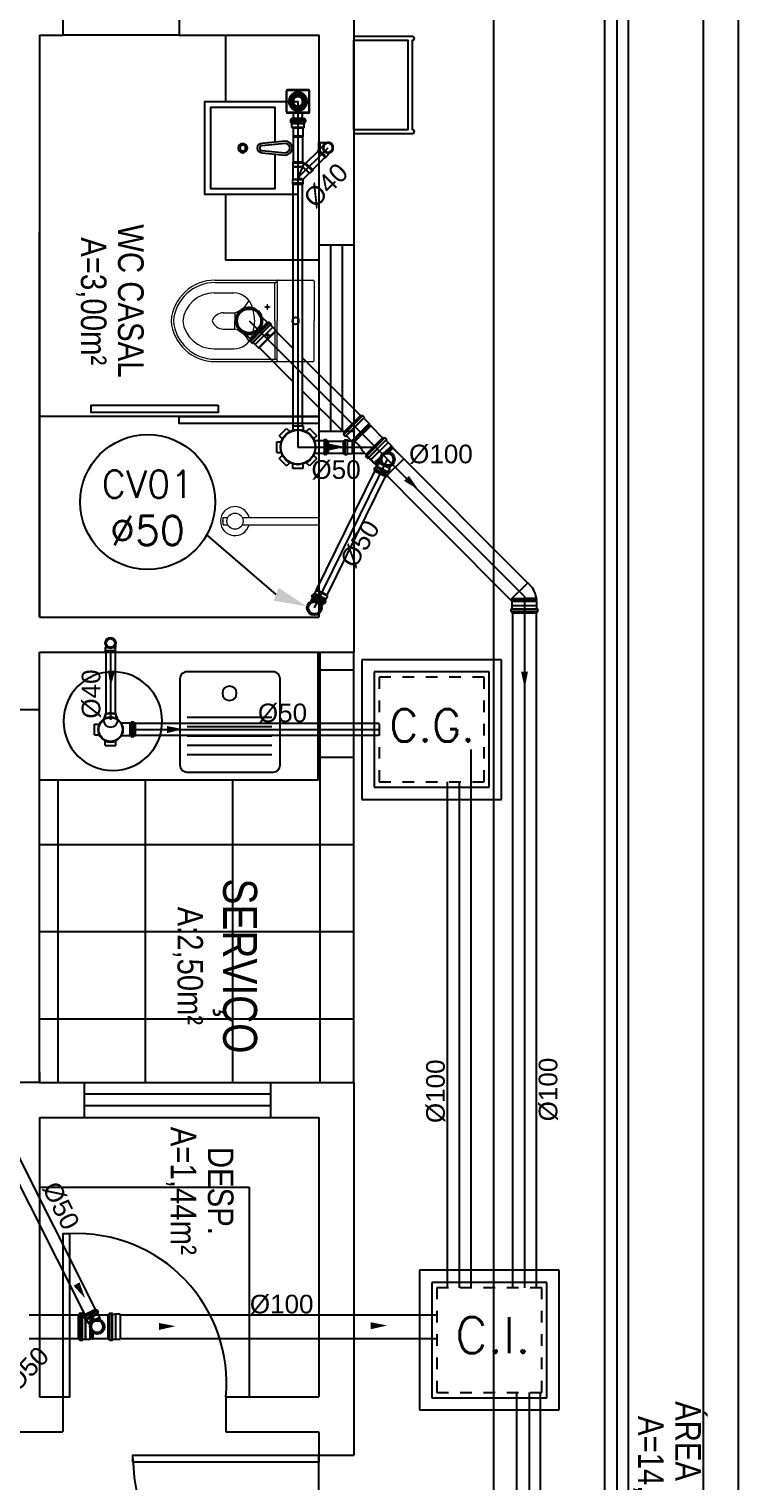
# Model space of a CAD drawing. Header units: millimetres. Extents: x -336 to -33, y -135 to 770.
# Drawn here: x -188.9 to -182.81, y 730.02 to 742.5 of the extents above; entities that cross this region are included whole.
import ezdxf
from ezdxf.enums import TextEntityAlignment as Align

# ---------------------------------------------------------------- set-up
doc = ezdxf.new("R2010")
doc.units = ezdxf.units.MM
doc.header["$LTSCALE"] = 50
doc.header["$MEASUREMENT"] = 0
doc.linetypes.add('HIDDEN', pattern=[0.375, 0.25, -0.125])
doc.linetypes.add('HIDDEN2', pattern=[0.1875, 0.125, -0.0625])
doc.layers.get('0').update_dxf_attribs({"linetype": 'CONTINUOUS'})
for name, color, linetype in [('-HIDRO', 8, 'CONTINUOUS'), ('A-PEN-C', 4, 'CONTINUOUS'), ('COTAS01', 7, 'CONTINUOUS'), ('E-txt-g', 3, 'CONTINUOUS'), ('ESPECIFICAÇÃO02', 7, 'CONTINUOUS'), ('HIDROGRAFIA', 4, 'CONTINUOUS'), ('MOB', 251, 'CONTINUOUS'), ('Texto-Tubos', 7, 'CONTINUOUS'), ('TigreCad', 3, 'CONTINUOUS'), ('Tinterno', 9, 'CONTINUOUS'), ('TUBULAÇÃO_ESGOTO', 5, 'CONTINUOUS')]:
    doc.layers.add(name, color=color, linetype=linetype)
doc.layers.add('E-Lay-9', color=9, linetype='CONTINUOUS', lineweight=9)
doc.layers.add('E-Txt-W', color=7, linetype='CONTINUOUS', lineweight=20)
doc.styles.add('A16-E50', font='arial.ttf', dxfattribs={"height": 0.08})
doc.styles.add('F2', font='swissc.ttf')
doc.styles.add('R80', font='simplex.shx', dxfattribs={"height": 12})
doc.styles.add('REG60', font='romans.shx', dxfattribs={"width": 0.8, "height": 0.15})
doc.styles.add('REG80', font='romans.shx', dxfattribs={"width": 0.8, "height": 0.2})
doc.styles.add('ROMANS', font='romans', dxfattribs={"height": 0.1})

# ---------------------------------------------------------------- blocks, each defined once
blk = doc.blocks.new('TXT-AMB75')
at = {"layer": 'E-txt-g', "style": 'REG80', "width": 0.8, "flags": 8}
blk.add_attdef('TXT', text='', height=0.2, dxfattribs=at).set_placement((0.0055, 0.2964), align=Align.CENTER)
at = {"layer": 'E-Txt-W', "style": 'REG60', "width": 0.8, "flags": 8}
blk.add_attdef('TXT', text='', height=0.15, dxfattribs=at).set_placement((0.0055, 0.0271), align=Align.CENTER)
blk = doc.blocks.new('vaso-s')
at = {"color": 8}
for start, end in [(0, 180), (180, 0)]:
    blk.add_arc((0.08, 0), 0.0143, start, end, dxfattribs=at)
at = {"layer": 'E-Lay-9', "color": 8}
for p, q in [((0, 0.17), (0, 0)), ((0.4256, 0.175), (0.005, 0.175)), ((0.16, 0.17), (0.16, 0.17)), ((0.16, 0.17), (0.16, 0)), ((0.4256, 0.165), (0.165, 0.165)), ((0.17, 0), (0.17, 0.16)), ((0.2013, 0.0479), (0.2013, 0.0722)), ((0.4306, 0.12), (0.3459, 0.12)), ((0.2134, 0.06), (0.1891, 0.06)), ((0.3406, 0.035), (0.3406, 0)), ((0.3906, 0.035), (0.3406, 0.035)), ((0, -0.17), (0, 0)), ((0.16, -0.17), (0.16, 0)), ((0.17, 0), (0.17, -0.1601)), ((0.2134, -0.06), (0.1891, -0.06)), ((0.2013, -0.0479), (0.2013, -0.0722)), ((0.3406, -0.035), (0.3406, 0)), ((0.3906, -0.035), (0.3406, -0.035)), ((0.4306, -0.12), (0.3459, -0.12)), ((0.4256, -0.175), (0.005, -0.175)), ((0.16, -0.17), (0.16, -0.17)), ((0.4256, -0.165), (0.165, -0.165))]:
    blk.add_line(p, q, dxfattribs=at)
for centre in [(0.2013, 0.06), (0.2013, -0.06)]:
    blk.add_circle(centre, 0.005, dxfattribs=at)
for centre, radius, start, end in [((0.005, 0.17), 0.005, 90, 180), ((0.155, 0.17), 0.005, 0, 90), ((0.165, 0.17), 0.00495, 180, 270), ((0.165, 0.16), 0.00495, 0, 90), ((0.4256, -0.015), 0.19, 4.52806, 90), ((0.4256, -0.015), 0.18, 4.78019, 90), ((0.3459, 0.0375), 0.0825, 90, 163.03545), ((0.3754, 0.1358), 0.1066, 206.93947, 250.96472), ((0.4306, -0.015), 0.135, 6.37937, 90), ((0.518, -0.015), 0.2624, 163.03545, 176.7233), ((0.3906, -0.015), 0.05, 17.4576, 90), ((0.518, 0.015), 0.2624, 183.2767, 196.96455), ((0.3459, -0.0375), 0.0825, 196.96455, 270), ((0.3754, -0.1358), 0.1066, 109.03528, 153.06053), ((0.3906, 0.015), 0.05, 270, 342.5424), ((0.4256, 0.015), 0.19, 270, 355.47194), ((0.4256, 0.015), 0.18, 270, 355.21981), ((0.4306, 0.015), 0.135, 270, 353.62063), ((0.005, -0.17), 0.005, 180, 270), ((0.155, -0.17), 0.005, 270, 0), ((0.165, -0.17), 0.00495, 90, 180), ((0.165, -0.1601), 0.00495, 270, 0)]:
    blk.add_arc(centre, radius, start, end, dxfattribs=at)
blk = doc.blocks.new('Chuveiro')
at = {"layer": 'E-Lay-9', "color": 8}
for p, q in [((-0.0311, 0.0156), (-0.3604, 0.0156)), ((0.0509, 0.0156), (0.0311, 0.0156)), ((0.0509, 0.0156), (0.0509, -0.0156)), ((-0.0311, -0.0156), (-0.3604, -0.0156)), ((0.0509, -0.0156), (0.0311, -0.0156))]:
    blk.add_line(p, q, dxfattribs=at)
blk.add_circle((0, 0), 0.0348, dxfattribs=at)
for centre, radius, start, end in [((0, 0), 0.0624, 194.4775, 165.5225), ((0.0093, 0), 0.0444, 339.42663, 20.57337)]:
    blk.add_arc(centre, radius, start, end, dxfattribs=at)
blk = doc.blocks.new('CUBA QUADRADA-flat-4-flat-1')
at = {"layer": 'MOB'}
blk.add_lwpolyline([(0, -0.2), (0.4, -0.2), (0.4, 0.2), (0, 0.2)], close=True, dxfattribs=at)
blk.add_lwpolyline([(0.1, -0.0255), (0.1, -0.175), (0.375, -0.175), (0.375, 0.175), (0.1, 0.175), (0.1, 0.0255)], dxfattribs=at)
for points in [[(0.155, -0.02), (0.055, -0.03, -1), (0.055, 0.03), (0.155, 0.02, -1)], [(0.155, -0.01), (0.055, -0.02, -1), (0.055, 0.02), (0.155, 0.01, -1)]]:
    blk.add_lwpolyline(points, format="xyb", close=True, dxfattribs=at)
for radius in [0.02, 0.0125]:
    blk.add_circle((0.2375, 0), radius, dxfattribs=at)
blk = doc.blocks.new('A$C656368A0')
at = {"layer": 'COTAS01', "color": 8}
for p, q in [((0, 1.1964), (0, 0)), ((0, 1.1964), (0.5505, 1.1964)), ((0.1097, 0.997), (0.1097, 0.6345)), ((0.1497, 0.997), (0.1497, 0.6345)), ((0.1897, 0.997), (0.1897, 0.6345)), ((0.2298, 0.997), (0.2298, 0.6345)), ((0.2698, 0.997), (0.2698, 0.6345)), ((0, 0), (0.5505, 0))]:
    blk.add_line(p, q, dxfattribs=at)
for centre in [(0.3736, 0.8158), (0.2591, 0.3053)]:
    blk.add_circle(centre, 0.0307, dxfattribs=at)
at = {"layer": 'ESPECIFICAÇÃO02', "color": 8}
blk.add_lwpolyline([(0.4658, 0.6329, -0.414214), (0.4357, 0.6029), (0.0655, 0.6029, -0.414214), (0.0354, 0.6329), (0.0354, 1.0032, -0.414214), (0.0655, 1.0332), (0.4357, 1.0332, -0.414214), (0.4658, 1.0032)], format="xyb", close=True, dxfattribs=at)
blk.add_circle((0.2541, 0.3149), 0.212, dxfattribs=at)
blk = doc.blocks.new('inp_cx')
for p, q in [((40, 40), (-40, 40)), ((-40, 40), (-40, -40)), ((40, -40), (40, 40)), ((-40, -40), (40, -40))]:
    blk.add_line(p, q)
at = {"color": 1, "linetype": 'Continuous', "ltscale": 0.5}
for p, q in [((33, 33), (-33, 33)), ((-33, 33), (-33, -33)), ((33, -33), (33, 33)), ((-33, -33), (33, -33))]:
    blk.add_line(p, q, dxfattribs=at)
at = {"color": 1, "linetype": 'HIDDEN', "ltscale": 0.5}
for p, q in [((30, 30), (-30, 30)), ((-30, 30), (-30, -30)), ((30, -30), (30, 30)), ((-30, -30), (30, -30))]:
    blk.add_line(p, q, dxfattribs=at)
at = {"style": 'R80'}
blk.add_text('C.I.', height=20.592, dxfattribs=at).set_placement((-19.56, -7.5))
blk = doc.blocks.new('27150217p')
at = {"layer": 'TigreCad'}
for p, q in [((-22.5, 69.1), (22.5, 69.1)), ((-22.5, 69.1), (-22.5, 48.7)), ((22.5, 69.1), (22.5, 48.7)), ((-69.1, -22.5), (-69.1, 22.5)), ((-69.1, 22.5), (-48.7, 22.5)), ((83.9, 27.1), (46.5, 27.1)), ((84.1, 27.3), (83.9, 27.1)), ((88.7, 27.3), (84.1, 27.3)), ((89.7, 28.3), (90, 30.9)), ((97.9, 31.8), (91, 31.8)), ((91, 30.8), (91, -30.8)), ((97.9, 30.8), (97.9, -30.8)), ((99.8, 27.3), (98.8, 31.1)), ((106.8, 27.3), (99.8, 27.3)), ((106.8, -27.4), (106.8, 27.3)), ((-69.1, -22.5), (-48.7, -22.5)), ((-22.5, -69.1), (-22.5, -48.7)), ((22.5, -69.1), (22.5, -48.7)), ((83.9, -27.2), (46.5, -27.2)), ((84.1, -27.4), (83.9, -27.2)), ((88.7, -27.4), (84.1, -27.4)), ((89.7, -28.3), (90, -30.9)), ((97.9, -31.8), (91, -31.8)), ((99.8, -27.4), (98.8, -31.1)), ((106.8, -27.4), (99.8, -27.4)), ((-22.5, -69.1), (22.5, -69.1))]:
    blk.add_line(p, q, dxfattribs=at)
blk.add_circle((0, 0), 53.1, dxfattribs=at)
for centre, radius, start, end in [((0, 0), 53.1, 238.39492, 238.39492), ((-48.7, 23.5), 1, 270, 334.25242), ((-23.5, 48.7), 1, 295.74758, 0), ((23.5, 48.7), 1, 180, 244.25242), ((46.5, 28.6), 1.5, 211.65188, 270), ((88.7, 28.3), 1, 270, 355), ((91, 30.8), 1, 90, 175), ((97.9, 30.8), 1, 15, 90), ((100.6, 28.3), 1, 195, 270), ((-48.7, -23.5), 1, 25.74758, 90), ((-23.5, -48.7), 1, 0, 64.25242), ((23.5, -48.7), 1, 115.74758, 180), ((46.5, -28.7), 1.5, 90, 148.34812), ((88.7, -28.4), 1, 5, 90), ((91, -30.8), 1, 185, 270), ((97.9, -30.8), 1, 270, 345), ((100.6, -28.4), 1, 90, 165)]:
    blk.add_arc(centre, radius, start, end, dxfattribs=at)
at = {"layer": 'Tinterno'}
for p, q in [((83.9, -27.2), (83.9, 27.1)), ((84.1, -27.4), (84.1, 27.3)), ((89.7, 27.3), (89.7, -27.4)), ((99.8, 27.3), (99.8, -27.4))]:
    blk.add_line(p, q, dxfattribs=at)
for radius in [52.8, 50.8]:
    blk.add_circle((0, 0), radius, dxfattribs=at)
for radius, start, end in [(53.6, 155.16322, 204.83678), (53.6, 65.16322, 114.83678), (53.8, 329.70747, 30.29253), (53.6, 245.16322, 294.83678)]:
    blk.add_arc((0, 0), radius, start, end, dxfattribs=at)
blk = doc.blocks.new('j9n40d')
at = {"layer": 'TigreCad'}
for p, q in [((0, 20.6), (9.8, 20.6)), ((9.8, 20.6), (17.8, 20.6)), ((19, 21.8), (17.8, 20.6)), ((34, 21.8), (19, 21.8)), ((19, -21.8), (19, 21.8)), ((35, 22.8), (34, 21.8)), ((35, 22.8), (35, -22.8)), ((39, 22.8), (35, 22.8)), ((39, 22.8), (39, -22.8)), ((0, -20.6), (9.8, -20.6)), ((9.8, -20.6), (17.8, -20.6)), ((19, -21.8), (17.8, -20.6)), ((34, -21.8), (19, -21.8)), ((35, -22.8), (34, -21.8)), ((39, -22.8), (35, -22.8))]:
    blk.add_line(p, q, dxfattribs=at)
for radius, start, end in [(22.8, 64.62318, 295.37682), (20.6, 90, 270)]:
    blk.add_arc((0, 0), radius, start, end, dxfattribs=at)
at = {"layer": 'Tinterno'}
for p, q in [((17.8, 20.6), (17.8, -20.6)), ((34, 21.8), (34, -21.8))]:
    blk.add_line(p, q, dxfattribs=at)
blk.add_arc((0, 0), 21.8, 70.90091, 289.09909, dxfattribs=at)
blk = doc.blocks.new('j9n40s')
at = {"layer": 'TigreCad'}
for p, q in [((9.8, 20.6), (17.8, 20.6)), ((19, 21.8), (17.8, 20.6)), ((17.8, 20.6), (17.8, 14.3)), ((19, 12.6), (19, 21.8)), ((34, 21.8), (19, 21.8)), ((35, 22.8), (34, 21.8)), ((39, 22.8), (35, 22.8)), ((35, 22.8), (35, -22.8)), ((39, 22.8), (39, -22.8)), ((9.8, -20.6), (17.8, -20.6)), ((17.8, -20.6), (17.8, -14.3)), ((19, -21.8), (17.8, -20.6)), ((19, -12.6), (19, -21.8)), ((34, -21.8), (19, -21.8)), ((35, -22.8), (34, -21.8)), ((39, -22.8), (35, -22.8))]:
    blk.add_line(p, q, dxfattribs=at)
for radius in [22.8, 20]:
    blk.add_circle((0, 0), radius, dxfattribs=at)
at = {"layer": 'Tinterno'}
blk.add_line((34, 21.8), (34, -21.8), dxfattribs=at)
blk.add_circle((0, 0), 18.8, dxfattribs=at)
blk = doc.blocks.new('27289207s')
at = {"linetype": 'Continuous'}
for p, q in [((-49.9, -44.9), (-49.9, 44.9)), ((-47.4, -43.9), (-47.4, 43.9)), ((44.9, 49.9), (-44.9, 49.9)), ((43.9, 47.4), (-43.9, 47.4)), ((-20, 1.2), (-39.9, 3.3)), ((-19.8, 2.9), (-39.7, 5)), ((-19.3, 5.4), (-38.3, 11.5)), ((-18.7, 7), (-37.8, 13.2)), ((-17.7, 9.3), (-35.1, 19.3)), ((-16.9, 10.7), (-34.2, 20.7)), ((-15.4, 12.7), (-30.3, 26.1)), ((-14.3, 14), (-29.2, 27.4)), ((-12.4, 15.7), (-24.2, 31.9)), ((-11.1, 16.7), (-22.8, 32.9)), ((-8.9, 17.9), (-17, 36.2)), ((-7.4, 18.6), (-15.5, 36.9)), ((-5, 19.4), (-9.1, 38.9)), ((-3.3, 19.7), (-7.5, 39.3)), ((-0.9, 20), (-0.9, 40)), ((0.8, 20), (0.8, 40)), ((3.3, 19.7), (7.5, 39.3)), ((5, 19.4), (9.1, 38.9)), ((7.4, 18.6), (15.5, 36.9)), ((8.9, 17.9), (17, 36.2)), ((11.1, 16.7), (22.8, 32.9)), ((12.4, 15.7), (24.2, 31.9)), ((14.3, 14), (29.2, 27.4)), ((15.4, 12.7), (30.3, 26.1)), ((16.9, 10.7), (34.2, 20.7)), ((17.7, 9.3), (35.1, 19.3)), ((18.7, 7), (37.8, 13.2)), ((19.3, 5.4), (38.3, 11.5)), ((19.8, 2.9), (39.7, 5)), ((20, 1.2), (39.9, 3.3)), ((47.4, -43.9), (47.4, 43.9)), ((49.9, -44.9), (49.9, 44.9)), ((44.9, -49.9), (-44.9, -49.9)), ((43.9, -47.4), (-43.9, -47.4)), ((-20, -1.2), (-39.9, -3.3)), ((-19.8, -2.9), (-39.7, -5)), ((-19.3, -5.4), (-38.3, -11.5)), ((-18.7, -7), (-37.8, -13.2)), ((-17.7, -9.3), (-35.1, -19.3)), ((-16.9, -10.7), (-34.2, -20.7)), ((-15.4, -12.7), (-30.3, -26.1)), ((-14.3, -14), (-29.2, -27.4)), ((-12.4, -15.7), (-24.2, -31.9)), ((-11.1, -16.7), (-22.8, -32.9)), ((-18.7, -59.9), (-19, -49.9)), ((-18.7, -60.4), (-18.7, -59.9)), ((-18.5, -70.9), (-18.7, -60.4)), ((-8.9, -17.9), (-17, -36.2)), ((-7.4, -18.6), (-15.5, -36.9)), ((-5, -19.4), (-9.1, -38.9)), ((-3.3, -19.7), (-7.5, -39.3)), ((-0.9, -20), (-0.9, -40)), ((0.8, -20), (0.8, -40)), ((3.3, -19.7), (7.5, -39.3)), ((5, -19.4), (9.1, -38.9)), ((7.4, -18.6), (15.5, -36.9)), ((8.9, -17.9), (17, -36.2)), ((11.1, -16.7), (22.8, -32.9)), ((12.4, -15.7), (24.2, -31.9)), ((14.3, -14), (29.2, -27.4)), ((15.4, -12.7), (30.3, -26.1)), ((16.9, -10.7), (34.2, -20.7)), ((17.7, -9.3), (35.1, -19.3)), ((18.5, -70.9), (18.7, -59.9)), ((18.7, -7), (37.8, -13.2)), ((18.7, -59.9), (19, -49.9)), ((19.3, -5.4), (38.3, -11.5)), ((19.8, -2.9), (39.7, -5)), ((20, -1.2), (39.9, -3.3)), ((-17, -72.4), (-16.5, -72.4)), ((-16.5, -72.4), (17, -72.4))]:
    blk.add_line(p, q, dxfattribs=at)
for centre, radius, start, end in [((-44.9, 44.9), 5, 90, 180), ((-43.9, 43.9), 3.5, 90, 180), ((0, 0), 40, 175.21763, 184.78237), ((0, 0), 40, 163.21763, 172.78238), ((0, 0), 39, 175.24885, 184.75115), ((0, 0), 39, 163.24889, 172.75118), ((0, 0), 40, 151.21766, 160.7824), ((0, 0), 39, 151.24887, 160.75116), ((0, 0), 40, 139.21756, 148.78231), ((0, 0), 39, 139.24886, 148.75116), ((0, 0), 40, 127.21764, 136.78239), ((0, 0), 39, 127.24895, 136.75125), ((0, 0), 40, 115.21763, 124.78237), ((0, 0), 39, 115.24887, 124.75116), ((0, 0), 21, 176.31975, 183.68025), ((0, 0), 21, 164.31978, 171.68029), ((0, 0), 20, 176.4358, 183.5642), ((0, 0), 20, 164.43575, 171.56414), ((0, 0), 21, 152.31969, 159.68019), ((0, 0), 20, 152.43584, 159.56423), ((0, 0), 21, 140.31989, 147.68039), ((0, 0), 20, 140.43579, 147.56418), ((0, 0), 40, 103.21763, 112.78237), ((0, 0), 39, 103.24891, 112.7512), ((0, 0), 21, 128.31968, 135.68018), ((0, 0), 20, 128.43579, 135.56418), ((0, 0), 21, 116.31973, 123.68023), ((0, 0), 20, 116.4359, 123.56429), ((0, 0), 21, 104.31966, 111.68016), ((0, 0), 40, 91.21759, 100.78234), ((0, 0), 20, 104.43591, 111.5643), ((0, 0), 39, 91.24879, 100.75109), ((0, 0), 21, 92.31977, 99.68027), ((0, 0), 20, 92.43585, 99.56424), ((0, 0), 40, 79.21765, 88.7824), ((0, 0), 39, 79.2489, 88.7512), ((0, 0), 21, 80.31973, 87.68023), ((0, 0), 20, 80.43576, 87.56415), ((0, 0), 20, 68.4357, 75.56409), ((0, 0), 21, 68.31977, 75.68027), ((0, 0), 39, 67.24882, 76.75112), ((0, 0), 20, 56.43583, 63.56422), ((0, 0), 40, 67.21765, 76.7824), ((0, 0), 21, 56.31988, 63.68038), ((0, 0), 20, 44.43566, 51.56405), ((0, 0), 21, 44.31982, 51.68032), ((0, 0), 20, 32.43582, 39.56421), ((0, 0), 21, 32.31978, 39.68028), ((0, 0), 39, 55.24884, 64.75113), ((0, 0), 40, 55.21763, 64.78237), ((0, 0), 20, 20.43577, 27.56416), ((0, 0), 21, 20.31961, 27.68012), ((0, 0), 20, 8.43586, 15.56425), ((0, 0), 20, 356.4358, 3.5642), ((0, 0), 21, 8.31971, 15.68022), ((0, 0), 21, 356.31975, 3.68025), ((0, 0), 39, 43.24881, 52.75111), ((0, 0), 40, 43.21767, 52.78242), ((0, 0), 39, 31.24891, 40.75121), ((0, 0), 40, 31.21762, 40.78237), ((0, 0), 39, 19.24884, 28.75113), ((0, 0), 40, 19.2176, 28.78234), ((0, 0), 39, 7.24882, 16.75111), ((0, 0), 40, 7.21762, 16.78237), ((0, 0), 39, 355.24885, 4.75115), ((0, 0), 40, 355.21763, 4.78237), ((43.9, 43.9), 3.5, 0, 90), ((44.9, 44.9), 5, 0, 90), ((-44.9, -44.9), 5, 180, 270), ((-43.9, -43.9), 3.5, 180, 270), ((0, 0), 40, 187.21764, 196.78239), ((0, 0), 39, 187.24882, 196.75111), ((0, 0), 40, 199.21761, 208.78236), ((0, 0), 39, 199.24884, 208.75113), ((0, 0), 40, 211.21768, 220.78243), ((0, 0), 39, 211.24883, 220.75112), ((0, 0), 40, 223.21761, 232.78235), ((0, 0), 39, 223.2488, 232.75109), ((0, 0), 40, 235.21762, 244.78237), ((0, 0), 39, 235.24885, 244.75115), ((0, 0), 21, 188.31976, 195.68026), ((0, 0), 20, 188.43586, 195.56425), ((0, 0), 21, 200.31981, 207.68031), ((0, 0), 20, 200.43577, 207.56416), ((0, 0), 21, 212.31961, 219.68011), ((0, 0), 20, 212.43582, 219.56421), ((0, 0), 40, 247.21762, 256.78237), ((0, 0), 39, 247.24885, 256.75114), ((0, 0), 21, 224.31965, 231.68015), ((0, 0), 20, 224.43587, 231.56426), ((0, 0), 21, 236.31968, 243.68018), ((0, 0), 20, 236.43577, 243.56416), ((0, 0), 21, 248.3198, 255.6803), ((0, 0), 40, 259.21763, 268.78238), ((0, 0), 20, 248.43583, 255.56422), ((0, 0), 39, 259.24886, 268.75115), ((0, 0), 21, 260.31973, 267.68023), ((0, 0), 20, 260.4358, 267.5642), ((0, 0), 20, 272.4358, 279.5642), ((0, 0), 21, 272.31977, 279.68027), ((0, 0), 39, 271.24886, 280.75115), ((0, 0), 40, 271.21763, 280.78238), ((0, 0), 20, 284.43578, 291.56417), ((0, 0), 21, 284.31977, 291.68027), ((0, 0), 20, 296.43572, 303.56411), ((0, 0), 39, 283.24883, 292.75113), ((0, 0), 40, 283.21761, 292.78235), ((0, 0), 21, 296.31971, 303.68021), ((0, 0), 20, 308.4359, 315.56429), ((0, 0), 21, 308.31985, 315.68035), ((0, 0), 20, 320.43579, 327.56418), ((0, 0), 21, 320.31972, 327.68022), ((0, 0), 39, 295.24885, 304.75115), ((0, 0), 40, 295.21763, 304.78238), ((0, 0), 20, 332.43584, 339.56423), ((0, 0), 21, 332.31988, 339.68039), ((0, 0), 20, 344.43575, 351.56414), ((0, 0), 21, 344.31974, 351.68024), ((0, 0), 39, 307.24885, 316.75114), ((0, 0), 40, 307.21759, 316.78234), ((0, 0), 39, 319.2488, 328.7511), ((0, 0), 40, 319.21764, 328.78239), ((0, 0), 39, 331.24887, 340.75116), ((0, 0), 40, 331.21764, 340.78239), ((0, 0), 39, 343.24889, 352.75118), ((0, 0), 40, 343.21761, 352.78236), ((43.9, -43.9), 3.5, 270, 360), ((44.9, -44.9), 5, 270, 360), ((-17, -70.9), 1.5, 180.91669, 270.00004), ((17, -70.9), 1.5, 270.00015, 359.0835)]:
    blk.add_arc(centre, radius, start, end, dxfattribs=at)
blk = doc.blocks.new('27710409p')
at = {"layer": 'TigreCad'}
for p, q in [((-27.1, 22.8), (-27.1, -22.8)), ((-27.1, 22.8), (-23.1, 22.8)), ((-23.1, 22.8), (-23.1, -22.8)), ((-23.1, 22.8), (-22.1, 21.8)), ((-22.1, 21.8), (-7.1, 21.8)), ((-7.1, 21.8), (-7.1, -20.7)), ((-7.1, 21.8), (-5.9, 20.6)), ((-5.9, 20.6), (47.2, 20.6)), ((48.4, 21.8), (47.2, 20.6)), ((48.4, 21.8), (48.4, -20)), ((63.4, 21.8), (48.4, 21.8)), ((64.4, 22.8), (63.4, 21.8)), ((64.4, 22.8), (64.4, -22.8)), ((68.4, 22.8), (64.4, 22.8)), ((68.4, 22.8), (68.4, -22.8)), ((-27.1, -22.8), (-23.1, -22.8)), ((-23.1, -22.8), (-22.1, -21.8)), ((-22.1, -21.8), (-8.2, -21.8)), ((-7.5, -21.9), (0, 0)), ((18.8, -47.9), (-6.7, -22.4)), ((54.1, -22.4), (0, 0)), ((18.8, -49.6), (48.4, -20)), ((18.8, -49.6), (18.8, -47.9)), ((29.4, -60.2), (18.8, -49.6)), ((29.4, -61.7), (61.7, -29.4)), ((29.4, -61.7), (29.4, -60.2)), ((32.2, -64.5), (29.4, -61.7)), ((32.2, -64.5), (64.5, -32.2)), ((60.2, -29.4), (54.3, -23.5)), ((63.4, -21.8), (55, -21.8)), ((61.7, -29.4), (60.2, -29.4)), ((64.5, -32.2), (61.7, -29.4)), ((64.4, -22.8), (63.4, -21.8)), ((68.4, -22.8), (64.4, -22.8))]:
    blk.add_line(p, q, dxfattribs=at)
for centre, radius, start, end in [((-8.2, -23.8), 2, 45, 90), ((55, -22.8), 1, 90, 225)]:
    blk.add_arc(centre, radius, start, end, dxfattribs=at)
at = {"layer": 'Tinterno'}
for p, q in [((-22.1, 21.8), (-22.1, -21.8)), ((-5.9, 20.6), (-5.9, -17.2)), ((47.2, 20.6), (47.2, -19.5)), ((63.4, 21.8), (63.4, -21.8)), ((18.8, -47.9), (47.2, -19.5)), ((29.4, -60.2), (60.2, -29.4))]:
    blk.add_line(p, q, dxfattribs=at)
blk = doc.blocks.new('11030602p')
at = {"layer": 'TigreCad'}
for p, q in [((0, 27.3), (4.4, 27.3)), ((0, -27.3), (0, 27.3)), ((6.1, 31.1), (5.3, 28.1)), ((7.1, 31.8), (15.8, 31.8)), ((7.1, -30.8), (7.1, 30.8)), ((15.8, -30.8), (15.8, 30.8)), ((16.8, 30.9), (17.1, 28.3)), ((18.1, 27.3), (22.7, 27.3)), ((22.7, 27.3), (23, 27.1)), ((39.7, 27.1), (23, 27.1)), ((39.7, 27.1), (41.5, 25.3)), ((41.5, -25.4), (41.5, 25.3)), ((0, -27.3), (4.4, -27.3)), ((6.1, -31.1), (5.3, -28.1)), ((7.1, -31.8), (15.8, -31.8)), ((16.8, -30.9), (17.1, -28.3)), ((18.1, -27.3), (22.7, -27.3)), ((22.7, -27.3), (23, -27.1)), ((39.7, -27.1), (23, -27.1)), ((39.7, -27.1), (41.5, -25.4))]:
    blk.add_line(p, q, dxfattribs=at)
for centre, start, end in [((4.4, 28.4), 270, 345), ((7.1, 30.8), 90, 165), ((15.8, 30.8), 5, 90), ((18.1, 28.4), 185, 270), ((4.4, -28.3), 15, 90), ((7.1, -30.8), 195, 270), ((15.8, -30.8), 270, 355), ((18.1, -28.3), 90, 175)]:
    blk.add_arc(centre, 1, start, end, dxfattribs=at)
at = {"layer": 'Tinterno'}
for p, q in [((5.1, -27.3), (5.1, 27.3)), ((17.1, -27.3), (17.1, 27.3)), ((22.7, 27.3), (22.7, -27.3)), ((23, -27.1), (23, 27.1)), ((39.7, 27.1), (39.7, -27.1))]:
    blk.add_line(p, q, dxfattribs=at)
blk = doc.blocks.new('11111700p')
at = {"layer": 'TigreCad'}
for p, q in [((0, 21.2), (34, 21.2)), ((0, -21.2), (0, 21.2)), ((34, 21.2), (38.5, 20)), ((38.5, -20), (38.5, 20)), ((0, -21.2), (34, -21.2)), ((34, -21.2), (38.5, -20))]:
    blk.add_line(p, q, dxfattribs=at)
at = {"layer": 'Tinterno'}
blk.add_line((34, -21.2), (34, 21.2), dxfattribs=at)
blk = doc.blocks.new('_cxgordu')
for p, q in [((40, 40), (-40, 40)), ((-40, 40), (-40, -40)), ((40, -40), (40, 40)), ((-40, -40), (40, -40))]:
    blk.add_line(p, q)
at = {"color": 1, "linetype": 'Continuous', "ltscale": 0.5}
for p, q in [((33, 33), (-33, 33)), ((-33, 33), (-33, -33)), ((33, -33), (33, 33)), ((-33, -33), (33, -33))]:
    blk.add_line(p, q, dxfattribs=at)
at = {"color": 1, "linetype": 'HIDDEN', "ltscale": 0.5}
for p, q in [((30, 30), (-30, 30)), ((-30, 30), (-30, -30)), ((30, -30), (30, 30)), ((-30, -30), (30, -30))]:
    blk.add_line(p, q, dxfattribs=at)
at = {"style": 'R80'}
blk.add_text('C.G.', height=18.48, dxfattribs=at).set_placement((-24.3, -6.88))
blk = doc.blocks.new('26277469p')
at = {"layer": 'TigreCad'}
for p, q in [((78, 50.8), (6, 50.8)), ((78, 50.8), (78.1, 52.3)), ((78, -46.9), (78, 50.8)), ((78.1, -46.9), (78.1, 52.3)), ((81.1, 52.3), (78.1, 52.3)), ((81.1, -47.9), (81.1, 52.3)), ((81.2, 50.8), (81.1, 52.3)), ((81.2, -48), (81.2, 50.8)), ((87.4, 50.8), (81.2, 50.8)), ((89.8, 53.2), (87.4, 50.8)), ((89.8, -51.8), (89.8, 53.2)), ((121.7, 53.2), (89.8, 53.2)), ((122.9, 56.7), (122.7, 54.2)), ((133.3, 57.6), (123.9, 57.6)), ((123.9, 56.6), (123.9, -56.7)), ((133.3, 56.6), (133.3, -56.7)), ((134.3, 56.9), (135.1, 54)), ((140.5, 53.2), (136.1, 53.2)), ((140.5, 53.2), (140.5, -53.3)), ((14.9, -50.8), (6, -50.8)), ((49.6, -85.4), (14.9, -50.8)), ((49.6, -88.3), (87.3, -50.5)), ((103.4, -64.8), (93.6, -55)), ((121.7, -53.3), (94.3, -53.3)), ((122.9, -56.7), (122.7, -54.2)), ((133.3, -57.7), (123.9, -57.7)), ((134.3, -56.9), (135.1, -54)), ((140.5, -53.3), (136.1, -53.3)), ((49.6, -88.3), (49.6, -85.4)), ((64.8, -103.4), (49.6, -88.3)), ((63.1, -106.8), (64.8, -104.8)), ((69.4, -114.4), (63.2, -108.2)), ((106.9, -63.4), (63.4, -106.9)), ((113.6, -70.1), (70.1, -113.6)), ((70.6, -114.5), (73.3, -113)), ((77.5, -116.2), (74.5, -113.1)), ((116.2, -77.5), (77.5, -116.2)), ((106.8, -63.1), (104.8, -64.8)), ((114.4, -69.4), (108.2, -63.2)), ((114.5, -70.6), (113, -73.3)), ((116.2, -77.5), (113.1, -74.5))]:
    blk.add_line(p, q, dxfattribs=at)
blk.add_lwpolyline([(15.8, -51.2, -0.013476), (38.9, -47.1, -0.106485), (67.2, -44.2, -0.09207), (93.5, -53.8, -0.112954)], format="xyb", dxfattribs=at)
for centre, start, end in [((121.7, 54.2), 270, 355), ((123.9, 56.6), 90, 175), ((133.3, 56.6), 15, 90), ((136.1, 54.2), 195, 270), ((14.9, -51.8), 34.26819, 90), ((94.3, -54.3), 90, 225), ((121.7, -54.3), 5, 90), ((123.9, -56.7), 185, 270), ((133.3, -56.7), 270, 345), ((136.1, -54.3), 90, 165), ((63.9, -107.4), 140, 225), ((64.1, -104.1), 320, 45), ((70.1, -113.6), 225, 300), ((73.8, -113.8), 45, 120), ((104.1, -64.1), 225, 310), ((107.4, -63.9), 45, 130), ((113.8, -73.8), 150, 225), ((113.6, -70.1), 330, 45)]:
    blk.add_arc(centre, 1, start, end, dxfattribs=at)
at = {"layer": 'Tinterno'}
for p, q in [((6, 50.8), (6, -50.8)), ((87.4, -50.6), (87.4, 50.8)), ((122.6, 53.2), (122.6, -53.3)), ((135.3, 53.2), (135.3, -53.3)), ((85.3, -49.6), (49.6, -85.4)), ((104.1, -65.4), (65.4, -104.1)), ((112.6, -73.9), (73.9, -112.6))]:
    blk.add_line(p, q, dxfattribs=at)
blk = doc.blocks.new('j9n100s')
at = {"layer": 'TigreCad'}
for p, q in [((27.3, 50.8), (60, 50.8)), ((27.3, -50.8), (60, -50.8))]:
    blk.add_line(p, q, dxfattribs=at)
blk.add_circle((0, 0), 53.2, dxfattribs=at)
for start, end in [(61.78498, 298.21502), (298.21502, 61.78498)]:
    blk.add_arc((0, 0), 57.7, start, end, dxfattribs=at)
at = {"layer": 'Tinterno'}
blk.add_line((60, -50.8), (60, 50.8), dxfattribs=at)
blk.add_circle((0, 0), 51, dxfattribs=at)
blk = doc.blocks.new('11031030p')
at = {"layer": 'TigreCad'}
for p, q in [((0, -53.3), (0, 53.2)), ((0, 53.2), (4.4, 53.2)), ((6.2, 56.9), (5.4, 54)), ((7.2, 57.6), (16.6, 57.6)), ((7.2, -56.7), (7.2, 56.6)), ((16.6, -56.7), (16.6, 56.6)), ((17.6, 56.7), (17.8, 54.2)), ((18.8, 53.2), (30.9, 53.2)), ((30.9, 53.2), (31.2, 53)), ((50.9, 53), (31.2, 53)), ((50.9, 53), (53.1, 50.8)), ((53.1, -50.8), (53.1, 50.8)), ((0, -53.3), (4.4, -53.3)), ((6.2, -56.9), (5.4, -54)), ((7.2, -57.7), (16.6, -57.7)), ((17.6, -56.7), (17.8, -54.2)), ((18.8, -53.3), (30.9, -53.3)), ((30.9, -53.3), (31.2, -53)), ((31.2, -53), (50.9, -53)), ((50.9, -53), (53.1, -50.8))]:
    blk.add_line(p, q, dxfattribs=at)
for centre, start, end in [((4.4, 54.2), 270, 345), ((7.2, 56.6), 90, 165), ((16.6, 56.6), 5, 90), ((18.8, 54.2), 185, 270), ((4.4, -54.2), 15, 90), ((7.2, -56.7), 195, 270), ((16.6, -56.7), 270, 355), ((18.8, -54.2), 90, 175)]:
    blk.add_arc(centre, 1, start, end, dxfattribs=at)
at = {"layer": 'Tinterno'}
for p, q in [((5.2, -53.3), (5.2, 53.2)), ((17.9, -53.3), (17.9, 53.2)), ((30.9, 53.2), (30.9, -53.3)), ((31.2, 53), (31.2, -53)), ((50.9, 53), (50.9, -53))]:
    blk.add_line(p, q, dxfattribs=at)
blk = doc.blocks.new('trn1050s')
at = {"layer": 'TigreCad'}
for p, q in [((-80.4, -53.3), (-80.4, 53.3)), ((-80.4, 53.3), (-76, 53.3)), ((-74.2, 56.9), (-75, 54)), ((-73.2, 57.7), (-63.8, 57.7)), ((-73.2, -56.6), (-73.2, 56.7)), ((-63.8, -56.6), (-63.8, 56.7)), ((-62.8, 56.7), (-62.6, 54.2)), ((-61.6, 53.3), (-49.5, 53.3)), ((-49.5, -53.3), (-49.5, 53.3)), ((-49.5, 53.3), (-49.2, 53)), ((-49.2, 53), (-29.5, 53)), ((-29.5, 53), (-29.5, 11.9)), ((-29.5, 53), (-27.3, 50.8)), ((-27.3, 50.8), (-21.1, 50.8)), ((-21.1, 50.8), (-21, 52.3)), ((-21, 52.3), (-21, 23.9)), ((-21, 52.3), (-18, 52.3)), ((-18, 52.3), (-18, 26.2)), ((-17.9, 50.8), (-18, 52.3)), ((-17.9, 50.8), (47.6, 50.8)), ((-80.4, -53.3), (-76, -53.3)), ((-74.2, -56.9), (-75, -54)), ((-73.2, -57.6), (-63.8, -57.6)), ((-62.8, -56.7), (-62.6, -54.2)), ((-61.6, -53.3), (-49.5, -53.3)), ((-49.5, -53.3), (-49.2, -53)), ((-49.2, -53), (-29.5, -53)), ((-29.5, -53), (-29.5, -11.9)), ((-29.5, -53), (-27.3, -50.8)), ((-27.3, -50.8), (-21.1, -50.8)), ((-21.1, -50.8), (-21, -52.3)), ((-21, -52.3), (-21, -23.9)), ((-21, -52.3), (-18, -52.3)), ((-18, -52.3), (-18, -26.2)), ((-17.9, -50.8), (-18, -52.3)), ((-17.9, -50.8), (47.6, -50.8))]:
    blk.add_line(p, q, dxfattribs=at)
for radius in [31.8, 25.6]:
    blk.add_circle((0, 0), radius, dxfattribs=at)
for centre, start, end in [((-76, 54.2), 270, 345), ((-73.2, 56.7), 90, 165), ((-63.8, 56.7), 5, 90), ((-61.6, 54.2), 185, 270), ((-76, -54.2), 15, 90), ((-73.2, -56.6), 195, 270), ((-63.8, -56.6), 270, 355), ((-61.6, -54.2), 90, 175)]:
    blk.add_arc(centre, 1, start, end, dxfattribs=at)
at = {"layer": 'Tinterno'}
for p, q in [((-75.2, -53.3), (-75.2, 53.3)), ((-62.5, -53.3), (-62.5, 53.3)), ((-49.2, -53), (-49.2, 53)), ((-27.3, 50.8), (-27.3, 16.3)), ((-21.1, 50.8), (-21.1, 23.8)), ((-17.9, 50.8), (-17.9, 26.3)), ((47.6, -50.8), (47.6, 50.8)), ((-27.3, -50.8), (-27.3, -16.3)), ((-21.1, -50.8), (-21.1, -23.8)), ((-17.9, -50.8), (-17.9, -26.3))]:
    blk.add_line(p, q, dxfattribs=at)
blk.add_circle((0, 0), 27.3, dxfattribs=at)
blk = doc.blocks.new('j9n50d')
at = {"layer": 'TigreCad'}
for p, q in [((28.5, 25.4), (0, 25.4)), ((30.3, 27.2), (28.5, 25.4)), ((30.3, -27.1), (30.3, 27.2)), ((47.1, 27.2), (30.3, 27.2)), ((47.3, 27.4), (47.1, 27.2)), ((47.1, -27.1), (47.1, 27.2)), ((51.9, 27.4), (47.3, 27.4)), ((53.2, 30.9), (52.9, 28.3)), ((53.4, 30.8), (53.4, -30.8)), ((62.9, 31.8), (54.2, 31.8)), ((62.9, 30.8), (62.9, -30.8)), ((63.9, 31.1), (64.7, 28.1)), ((70, 27.4), (65.6, 27.4)), ((70, 27.4), (70, -27.4)), ((28.5, -25.3), (0, -25.3)), ((30.3, -27.1), (28.5, -25.3)), ((47.1, -27.1), (30.3, -27.1)), ((47.3, -27.4), (47.1, -27.1)), ((51.9, -27.4), (47.3, -27.4)), ((53.2, -30.9), (52.9, -28.3)), ((62.9, -31.8), (54.2, -31.8)), ((63.9, -31.1), (64.7, -28.1)), ((70, -27.4), (65.6, -27.4))]:
    blk.add_line(p, q, dxfattribs=at)
for centre, radius, start, end in [((0, 0), 25.4, 90, 270), ((51.9, 28.4), 1, 270, 355), ((54.2, 30.8), 1, 90, 175), ((62.9, 30.8), 1, 15, 90), ((65.6, 28.4), 1, 195, 270), ((51.9, -28.4), 1, 5, 90), ((54.2, -30.8), 1, 185, 270), ((62.9, -30.8), 1, 270, 345), ((65.6, -28.4), 1, 90, 165)]:
    blk.add_arc(centre, radius, start, end, dxfattribs=at)
at = {"layer": 'Tinterno'}
for p, q in [((28.5, -25.3), (28.5, 25.4)), ((47.3, -27.4), (47.3, 27.4)), ((52.9, 27.4), (52.9, -27.4)), ((64.9, 27.4), (64.9, -27.4))]:
    blk.add_line(p, q, dxfattribs=at)
blk = doc.blocks.new('j9n50s')
at = {"layer": 'TigreCad'}
for p, q in [((19.2, 25.4), (30.3, 25.4)), ((19.2, -25.4), (30.3, -25.4))]:
    blk.add_line(p, q, dxfattribs=at)
for radius in [31.8, 27.4]:
    blk.add_circle((0, 0), radius, dxfattribs=at)
at = {"layer": 'Tinterno'}
for p, q in [((30.3, 25.4), (30.3, 9.7)), ((30.3, -9.7), (30.3, -25.4))]:
    blk.add_line(p, q, dxfattribs=at)
blk.add_circle((0, 0), 25.6, dxfattribs=at)
blk = doc.blocks.new('j4n100p')
at = {"layer": 'TigreCad'}
for p, q in [((-48.8, 23.1), (-58.1, 13.7)), ((9.8, 50.8), (9.9, 52.3)), ((9.8, 50.8), (9.8, 0)), ((9.8, -54.2), (9.8, 0)), ((12.9, 52.3), (9.9, 52.3)), ((9.9, 52.3), (9.9, 0)), ((13, 50.8), (12.9, 52.3)), ((12.9, 52.3), (12.9, 0)), ((19.2, 50.8), (13, 50.8)), ((13, 50.8), (13, 0)), ((13, -56), (13, 0)), ((21.4, 53), (19.2, 50.8)), ((41.1, 53), (21.4, 53)), ((21.4, 53), (21.4, -53)), ((41.4, 53.2), (41.1, 53)), ((41.1, 53), (41.1, -53)), ((53.5, 53.2), (41.4, 53.2)), ((41.4, 53.2), (41.4, -53.3)), ((54.7, 56.7), (54.5, 54.2)), ((65.1, 57.7), (55.7, 57.7)), ((55.7, 56.7), (55.7, -56.6)), ((65.1, 56.7), (65.1, -56.6)), ((66.1, 56.9), (66.9, 54)), ((72.3, 53.2), (67.9, 53.2)), ((72.3, 53.2), (72.3, -53.3)), ((19.1, -52.8), (13.7, -58.1)), ((21.4, -53), (21.2, -52.8)), ((41.1, -53), (21.4, -53)), ((41.4, -53.3), (41.1, -53)), ((53.5, -53.3), (41.4, -53.3)), ((54.7, -56.7), (54.5, -54.2)), ((65.1, -57.6), (55.7, -57.6)), ((66.1, -56.9), (66.9, -54)), ((72.3, -53.3), (67.9, -53.3))]:
    blk.add_line(p, q, dxfattribs=at)
for centre, radius, start, end in [((20.1, -45.8), 97.2, 96.09869, 135), ((53.5, 54.2), 1, 270, 355), ((55.7, 56.7), 1, 90, 175), ((65.1, 56.7), 1, 15, 90), ((67.9, 54.2), 1, 195, 270), ((20.1, -53.8), 1.5, 45, 135), ((53.5, -54.2), 1, 5, 90), ((55.7, -56.6), 1, 185, 270), ((65.1, -56.6), 1, 270, 345), ((67.9, -54.2), 1, 90, 165)]:
    blk.add_arc(centre, radius, start, end, dxfattribs=at)
at = {"layer": 'Tinterno'}
for p, q in [((13.7, -58.1), (-58.1, 13.7)), ((9.9, -54.3), (9.9, 0)), ((12.9, -53.3), (12.9, 0)), ((19.2, 50.8), (19.2, -52.7)), ((54.4, 53.2), (54.4, -53.3)), ((67.1, 53.2), (67.1, -53.3))]:
    blk.add_line(p, q, dxfattribs=at)
blk = doc.blocks.new('27150012p')
at = {"layer": 'TigreCad'}
for p, q in [((-80.6, 48.8), (-48.8, 80.6)), ((-48.8, 80.6), (-35.1, 66.9)), ((-22.5, 91.5), (-22.5, 72.1)), ((-22.5, 91.5), (22.5, 91.5)), ((22.5, 91.5), (22.5, 72.1)), ((48.8, 80.6), (35.1, 66.9)), ((48.8, 80.6), (80.6, 48.8)), ((-91.5, -22.5), (-91.5, 22.5)), ((-91.5, 22.5), (-72.1, 22.5)), ((-80.6, 48.8), (-66.9, 35.1)), ((80.6, 48.8), (66.9, 35.1)), ((111.4, 27.4), (70.4, 27.4)), ((112.7, 30.9), (112.4, 28.3)), ((122.4, 31.8), (113.7, 31.8)), ((113.7, 30.8), (113.7, -30.8)), ((122.4, 30.8), (122.4, -30.8)), ((123.4, 31.1), (124.2, 28.1)), ((129.5, 27.4), (125.1, 27.4)), ((129.5, 27.4), (129.5, -27.4)), ((-91.5, -22.5), (-72.1, -22.5)), ((-80.6, -48.8), (-66.9, -35.1)), ((-48.8, -80.6), (-80.6, -48.8)), ((80.6, -48.8), (48.8, -80.6)), ((80.6, -48.8), (66.9, -35.1)), ((111.4, -27.4), (70.4, -27.4)), ((112.7, -30.9), (112.4, -28.3)), ((122.4, -31.8), (113.7, -31.8)), ((123.4, -31.1), (124.2, -28.1)), ((129.5, -27.4), (125.1, -27.4)), ((-48.8, -80.6), (-35.1, -66.9)), ((-22.5, -91.5), (-22.5, -72.1)), ((22.5, -91.5), (-22.5, -91.5)), ((22.5, -91.5), (22.5, -72.1)), ((48.8, -80.6), (35.1, -66.9))]:
    blk.add_line(p, q, dxfattribs=at)
blk.add_circle((0, 0), 75.5, dxfattribs=at)
for centre, start, end in [((111.4, 28.4), 270, 355), ((113.7, 30.8), 90, 175), ((122.4, 30.8), 15, 90), ((125.1, 28.4), 195, 270), ((111.4, -28.4), 5, 90), ((113.7, -30.8), 185, 270), ((122.4, -30.8), 270, 345), ((125.1, -28.4), 90, 165)]:
    blk.add_arc(centre, 1, start, end, dxfattribs=at)
at = {"layer": 'Tinterno'}
for p, q in [((112.4, 27.4), (112.4, -27.4)), ((124.4, 27.4), (124.4, -27.4))]:
    blk.add_line(p, q, dxfattribs=at)
blk.add_circle((0, 0), 73.5, dxfattribs=at)

msp = doc.modelspace()

# ---------------------------------------------------------------- hatches: boundary and pattern name
at = {"layer": '-HIDRO'}
h = msp.add_hatch(dxfattribs=at)
h.set_pattern_fill('ANSI37,_O', color=256, scale=6, angle=-45)
h.set_pattern_definition([(360, (-1265.6459, 789.4925), (2e-16, 0.75), []), (90, (-1265.6459, 789.4925), (-0.75, 2e-16), [])])
h.paths.add_polyline_path([(-186.105, 737.144), (-186.413, 737.144), (-186.413, 736.043), (-188.805, 736.043), (-188.805, 733.447), (-186.105, 733.447)])
h.paths.add_polyline_path([(-187.414, 735.225), (-187.414, 733.671), (-186.832, 733.671), (-186.832, 735.225)], flags=24)
h.paths.add_polyline_path([(-187.728, 735.041), (-187.728, 733.857), (-187.334, 733.857), (-187.334, 735.041)], flags=24)
h.paths.add_polyline_path([(-187.769, 735.49), (-187.149, 735.49), (-187.149, 735.95), (-187.769, 735.95)], flags=24)
h.paths.add_polyline_path([(-188.083, 734.779), (-188.083, 734.042), (-187.689, 734.042), (-187.689, 734.779)], flags=24)

# ---------------------------------------------------------------- linework, layer by layer
at = {"layer": '-HIDRO', "linetype": 'Continuous'}
for p, q in [((-182.805, 753.553), (-182.805, 703.553)), ((-183.105, 753.253), (-183.105, 703.853)), ((-184.905, 748.451), (-184.905, 715.333)), ((-186.105, 747.251), (-186.105, 737.144)), ((-188.605, 742.744), (-188.605, 742.444)), ((-187.605, 742.744), (-187.605, 742.444)), ((-188.805, 742.444), (-188.805, 739.442)), ((-188.805, 742.444), (-188.605, 742.444)), ((-187.605, 742.444), (-188.605, 742.444)), ((-187.605, 742.444), (-186.405, 742.444)), ((-186.405, 742.444), (-186.405, 737.444)), ((-188.805, 740.944), (-188.805, 737.444)), ((-188.805, 737.444), (-188.805, 740.751)), ((-188.805, 737.444), (-186.405, 737.444)), ((-188.805, 736.647), (-188.805, 737.144)), ((-188.805, 737.144), (-186.105, 737.144)), ((-186.105, 733.447), (-186.105, 737.144)), ((-188.805, 736.647), (-189.105, 736.647)), ((-188.805, 733.447), (-188.805, 736.647)), ((-188.805, 733.447), (-189.105, 733.447)), ((-188.805, 733.532), (-188.805, 733.447)), ((-188.805, 733.447), (-186.105, 733.447)), ((-186.105, 733.447), (-186.105, 730.247)), ((-188.805, 733.147), (-186.405, 733.147)), ((-188.805, 733.147), (-188.805, 730.747)), ((-186.405, 733.147), (-186.405, 730.747)), ((-188.805, 732.547), (-187.005, 732.547)), ((-187.005, 732.547), (-187.005, 730.747)), ((-188.805, 730.747), (-188.605, 730.747)), ((-188.605, 730.747), (-188.605, 730.447)), ((-187.205, 730.747), (-186.405, 730.747)), ((-187.205, 730.747), (-187.205, 730.447)), ((-194.705, 730.447), (-188.605, 730.447)), ((-187.205, 730.447), (-186.405, 730.447)), ((-186.405, 730.447), (-186.405, 730.247)), ((-186.405, 730.247), (-186.105, 730.247)), ((-186.405, 728.647), (-186.405, 730.247))]:
    msp.add_line(p, q, dxfattribs=at)
at = {"layer": '-HIDRO', "linetype": 'HIDDEN2'}
for p, q in [((-186.405, 740.643), (-186.105, 740.643)), ((-186.305, 740.643), (-186.305, 739.043)), ((-186.205, 740.643), (-186.205, 739.043)), ((-186.405, 739.043), (-186.105, 739.043)), ((-188.418, 733.147), (-188.418, 733.447)), ((-186.818, 733.147), (-186.818, 733.447)), ((-186.818, 733.347), (-188.418, 733.347)), ((-186.818, 733.247), (-188.418, 733.247))]:
    msp.add_line(p, q, dxfattribs=at)
at = {"layer": '-HIDRO'}
msp.add_line((-186.405, 739.168), (-188.805, 739.168), dxfattribs=at)
msp.add_lwpolyline([(-187.205, 741.874), (-187.205, 742.444), (-186.405, 742.444), (-186.405, 740.51), (-187.205, 740.51), (-187.205, 741.074)], dxfattribs=at)
at = {"layer": '-HIDRO', "linetype": 'Continuous'}
msp.add_lwpolyline([(-186.105, 742.431), (-186.105, 741.599), (-185.601, 741.599, 1), (-185.601, 741.631), (-185.601, 742.399, 1), (-185.601, 742.431)], format="xyb", close=True, dxfattribs=at)
for points in [[(-186.105, 741.631), (-186.105, 742.399), (-185.641, 742.399), (-185.641, 741.631)], [(-188.605, 730.747), (-188.545, 730.747), (-188.545, 732.147), (-188.605, 732.147)], [(-186.405, 730.247), (-186.405, 730.187), (-188.005, 730.187), (-188.005, 730.247)]]:
    msp.add_lwpolyline(points, close=True, dxfattribs=at)
at = {"layer": '-HIDRO'}
for points in [[(-187.272, 739.266), (-187.272, 739.202), (-188.363, 739.202), (-188.363, 739.266)], [(-186.405, 739.168), (-186.405, 739.107), (-187.605, 739.107), (-187.605, 739.168)]]:
    msp.add_lwpolyline(points, close=True, dxfattribs=at)
at = {"layer": '-HIDRO', "linetype": 'HIDDEN2'}
for centre, radius, start, end in [((-188.481, 730.867), 1.282, 354.6305, 92.8606), ((-186.405, 730.247), 1.6, 181.0844, 270)]:
    msp.add_arc(centre, radius, start, end, dxfattribs=at)
at = {"layer": 'A-PEN-C'}
msp.add_line((-186.773, 737.64), (-187.369, 738.151), dxfattribs=at)
msp.add_circle((-187.876, 738.433), 0.58, dxfattribs=at)
msp.add_solid([(-186.511, 737.537), (-186.751, 737.697), (-186.795, 737.586)], dxfattribs=at)
at = {"layer": 'TigreCad'}
for p, q in [((-183.948, 723.79), (-183.948, 746.314)), ((-183.745, 723.79), (-183.745, 746.314)), ((-186.625, 741.57), (-186.625, 741.355)), ((-186.545, 741.57), (-186.545, 741.355)), ((-186.517, 741.344), (-186.41, 741.45)), ((-186.461, 741.287), (-186.354, 741.393)), ((-186.625, 739.088), (-186.625, 741.164)), ((-186.545, 739.088), (-186.545, 741.164)), ((-186.774, 739.901), (-186.625, 739.753)), ((-186.917, 739.757), (-186.625, 739.465)), ((-186.545, 739.673), (-186.048, 739.176)), ((-186.545, 739.385), (-186.192, 739.032)), ((-186.326, 738.956), (-186.196, 738.956)), ((-186.326, 738.854), (-186.196, 738.854)), ((-185.999, 738.839), (-184.745, 737.58)), ((-185.783, 738.91), (-184.612, 737.739)), ((-186.425, 737.678), (-185.924, 738.697)), ((-186.334, 737.633), (-185.833, 738.652)), ((-184.741, 737.478), (-184.741, 731.685)), ((-184.538, 737.478), (-184.538, 731.685)), ((-188.235, 737.144), (-188.235, 736.617)), ((-188.155, 737.144), (-188.155, 736.617)), ((-185.887, 736.53), (-187.981, 736.53)), ((-185.887, 736.429), (-187.981, 736.429)), ((-185.099, 736.307), (-185.099, 731.685)), ((-185.303, 736.029), (-185.303, 731.685)), ((-189.129, 732.87), (-188.418, 731.457)), ((-189.038, 732.915), (-188.326, 731.499)), ((-188.895, 731.452), (-188.471, 731.452)), ((-188.108, 731.452), (-185.391, 731.452)), ((-188.895, 731.249), (-188.471, 731.249)), ((-188.108, 731.249), (-185.391, 731.249)), ((-184.707, 730.785), (-184.707, 723.64)), ((-184.504, 730.785), (-184.504, 723.64))]:
    msp.add_line(p, q, dxfattribs=at)
at = {"layer": 'TUBULAÇÃO_ESGOTO'}
for p, q in [((-183.846, 746.314), (-183.846, 723.79)), ((-186.585, 741.219), (-186.327, 741.477)), ((-186.585, 741.355), (-186.585, 738.905)), ((-187.005, 739.989), (-184.639, 737.623)), ((-186.585, 738.905), (-185.922, 738.905)), ((-186.444, 737.524), (-185.816, 738.8)), ((-184.639, 737.623), (-184.639, 731.685)), ((-188.195, 737.144), (-188.195, 736.561)), ((-187.981, 736.479), (-185.887, 736.479)), ((-185.201, 736.029), (-185.201, 731.685)), ((-184.6, 730.785), (-184.6, 723.64))]:
    msp.add_line(p, q, dxfattribs=at)
for points in [[(-186.18, 738.907), (-186.32, 738.875), (-186.321, 738.935)], [(-185.551, 738.54), (-185.674, 738.615), (-185.632, 738.658)], [(-188.195, 736.843), (-188.217, 736.984), (-188.157, 736.985)], [(-184.637, 736.835), (-184.669, 736.976), (-184.609, 736.977)], [(-187.569, 736.482), (-187.709, 736.449), (-187.71, 736.509)], [(-188.415, 731.595), (-188.513, 731.701), (-188.461, 731.732)], [(-187.638, 731.354), (-187.778, 731.322), (-187.779, 731.382)], [(-185.819, 731.36), (-185.96, 731.328), (-185.961, 731.388)]]:
    msp.add_solid(points, dxfattribs=at)

# ---------------------------------------------------------------- block references
at = {"layer": '-HIDRO', "xscale": -2, "yscale": 2, "zscale": 2}
msp.add_blockref('CUBA QUADRADA-flat-4-flat-1', (-186.585, 741.474), dxfattribs=at)
at = {"layer": '-HIDRO'}
ref = msp.add_blockref('TXT-AMB75', (-188.564, 740.167), dxfattribs=dict(at, xscale=1.458, yscale=1.458, zscale=1.458, rotation=270))
ref.add_attrib('TXT', 'WC CASAL', dxfattribs={"layer": 'E-txt-g', "color": 2, "height": 0.22, "rotation": 270, "style": 'F2'}).set_placement((-188.131, 740.161), align=Align.CENTER)
ref.add_attrib('TXT', 'A=3,00m²', dxfattribs={"layer": 'E-Txt-W', "height": 0.22, "rotation": 270, "style": 'F2'}).set_placement((-188.45, 740.158), align=Align.CENTER)
at = {"layer": '-HIDRO', "xscale": 2, "yscale": 2, "zscale": 2, "rotation": 180}
for name, p in [('vaso-s', (-186.445, 739.989)), ('Chuveiro', (-187.126, 738.269))]:
    msp.add_blockref(name, p, dxfattribs=at)
at = {"layer": '-HIDRO', "ltscale": 0.35, "xscale": -2, "yscale": 2, "zscale": 2, "rotation": 270}
msp.add_blockref('A$C656368A0', (-188.805, 736.043), dxfattribs=at)
at = {"layer": '-HIDRO'}
ref = msp.add_blockref('TXT-AMB75', (-187.66, 734.458), dxfattribs=dict(at, xscale=1.458, yscale=1.458, zscale=1.458, rotation=270))
ref.add_attrib('TXT', 'SERVIÇO', dxfattribs={"layer": 'E-txt-g', "color": 2, "height": 0.2916, "rotation": 270, "style": 'F2'}).set_placement((-187.228, 734.448), align=Align.CENTER)
ref.add_attrib('TXT', 'A:2,50m²', dxfattribs={"layer": 'E-Txt-W', "height": 0.2187, "rotation": 270, "style": 'F2'}).set_placement((-187.62, 734.449), align=Align.CENTER)
ref = msp.add_blockref('TXT-AMB75', (-187.791, 732.526), dxfattribs=dict(at, xscale=1.458, yscale=1.458, zscale=1.458, rotation=270))
ref.add_attrib('TXT', 'DESP.', dxfattribs={"layer": 'E-txt-g', "color": 2, "height": 0.22, "rotation": 270, "style": 'F2'}).set_placement((-187.359, 732.516), align=Align.CENTER)
ref.add_attrib('TXT', 'A=1,44m²', dxfattribs={"layer": 'E-Txt-W', "height": 0.22, "rotation": 270, "style": 'F2'}).set_placement((-187.678, 732.517), align=Align.CENTER)
ref = msp.add_blockref('TXT-AMB75', (-183.777, 729.972), dxfattribs=dict(at, xscale=1.458, yscale=1.458, zscale=1.458, rotation=270))
ref.add_attrib('TXT', 'ÁREA LIVRE', dxfattribs={"layer": 'E-txt-g', "color": 2, "height": 0.22, "rotation": 270, "style": 'F2'}).set_placement((-183.344, 729.968), align=Align.CENTER)
ref.add_attrib('TXT', 'A=14,90m²', dxfattribs={"layer": 'E-Txt-W', "height": 0.22, "rotation": 270, "style": 'F2'}).set_placement((-183.663, 729.963), align=Align.CENTER)
at = {"layer": 'HIDROGRAFIA', "xscale": 0.01500000000032742, "yscale": 0.01499999999987267, "zscale": 0.015}
for name, p in [('_cxgordu', (-185.437, 736.479)), ('inp_cx', (-184.941, 731.235))]:
    msp.add_blockref(name, p, dxfattribs=at)
at = {"layer": 'TigreCad', "xscale": 0.002, "yscale": 0.002, "zscale": 0.002}
for name, p in [('27289207s', (-186.585, 741.874)), ('27150012p', (-186.585, 738.905)), ('27150217p', (-188.195, 736.479)), ('trn1050s', (-188.31, 731.35))]:
    msp.add_blockref(name, p, dxfattribs=at)
at = {"layer": 'TigreCad', "yscale": 0.002, "zscale": 0.002}
for name, p, xscale, rotation in [('j9n40s', (-186.327, 741.477), -0.002, 45.34225314150696), ('j9n40d', (-186.327, 741.477), 0.002, 180.2066784893563), ('27710409p', (-186.585, 741.219), 0.002, 90), ('j9n100s', (-187.005, 739.989), 0.002, 314.9999999998602), ('26277469p', (-185.922, 738.905), -0.002, 314.9999999999216), ('trn1050s', (-185.816, 738.8), 0.002, 314.999999999897), ('j9n50d', (-185.816, 738.8), 0.002, 243.3783031059311), ('j4n100p', (-184.639, 737.623), 0.002, 270), ('j9n50s', (-186.444, 737.524), 0.002, 63.80105227429771), ('j9n40d', (-188.195, 737.222), 0.002000000000000005, 269.9931762823823), ('j9n40s', (-188.195, 737.222), 0.002, 270), ('j9n50d', (-188.31, 731.35), 0.002, 116.7202821954924)]:
    msp.add_blockref(name, p, dxfattribs=dict(at, xscale=xscale, rotation=rotation))
at = {"layer": 'TUBULAÇÃO_ESGOTO', "xscale": 0.002, "yscale": 0.002, "zscale": 0.002}
for name, p, rotation in [('11030602p', (-186.585, 741.73), 270), ('11111700p', (-186.585, 741.647), 270), ('11031030p', (-186.921, 739.904), 314.9999999998291), ('11030602p', (-186.416, 737.581), 63.80105227430105)]:
    msp.add_blockref(name, p, dxfattribs=dict(at, rotation=rotation))
msp.add_blockref('11031030p', (-188.215, 731.35), dxfattribs=at)

# ---------------------------------------------------------------- texts
at = {"layer": 'A-PEN-C', "style": 'ROMANS'}
for s, height, p in [('CV01', 0.234, (-187.876, 738.47)), ('%%C50', 0.2494, (-187.878, 738.064))]:
    msp.add_text(s, height=height, dxfattribs=at).set_placement(p, align=Align.CENTER)
at = {"layer": 'Texto-Tubos', "style": 'A16-E50'}
for s, rotation, p in [('%%C40', 44.8221, (-186.29, 741.098)), ('%%C50', 58.1273, (-185.986, 738.033)), ('%%C40', 90, (-188.283, 736.784)), ('%%C100', 90, (-185.324, 733.372)), ('%%C100', 90, (-184.357, 733.387)), ('%%C50', 296.7203, (-188.691, 732.354)), ('%%C50', 46.765, (-188.855, 730.932))]:
    msp.add_text(s, height=0.16, rotation=rotation, dxfattribs=at).set_placement(p, align=Align.CENTER)
for s, p in [('%%C100', (-185.357, 738.766)), ('%%C50', (-186.258, 738.632)), ('%%C50', (-186.718, 736.542)), ('%%C100', (-186.725, 731.464))]:
    msp.add_text(s, height=0.16, dxfattribs=at).set_placement(p, align=Align.CENTER)

doc.saveas('drawing.dxf')
